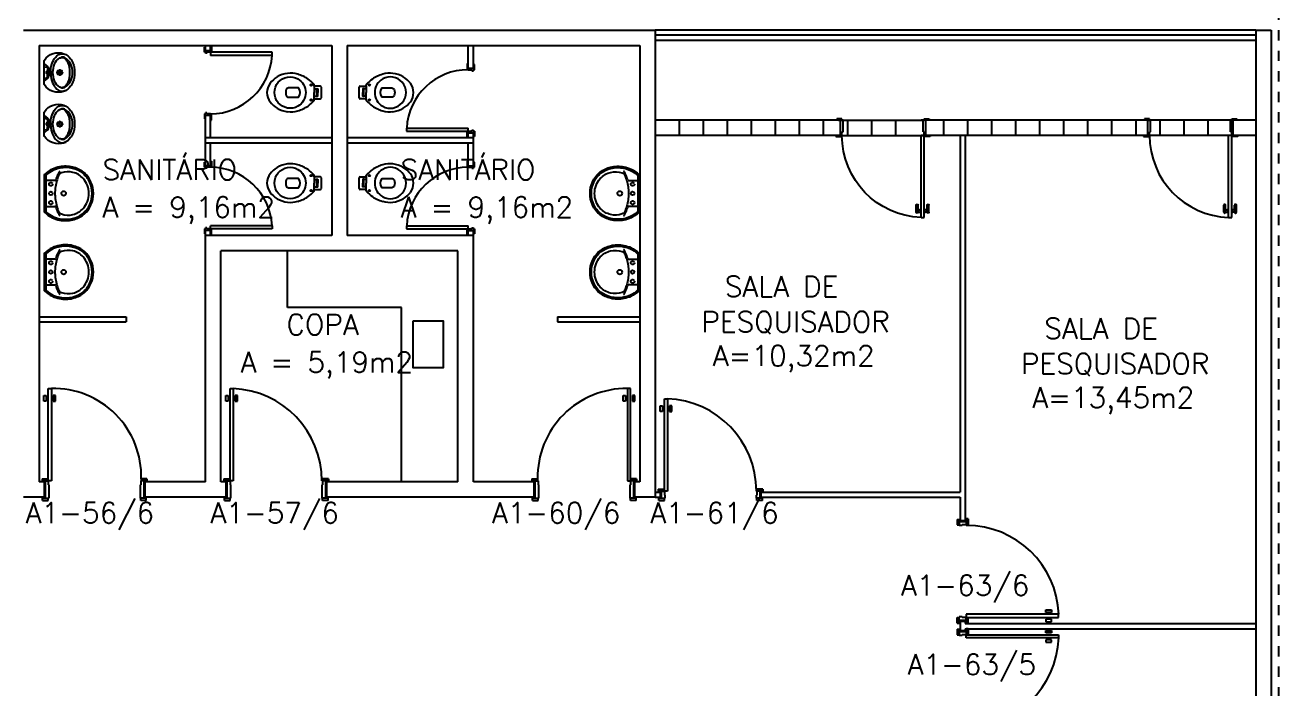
# Model space of a CAD drawing. Extents: x -34.7 to 45.3, y 55.4 to 100.8.
# Drawn here: x 33.02 to 45.24, y 62.51 to 68.97 of the extents above; entities that cross this region are included whole.
import ezdxf

# ---------------------------------------------------------------- set-up
doc = ezdxf.new("R2010")
doc.units = 0
doc.header["$LTSCALE"] = 0.01
doc.header["$MEASUREMENT"] = 0
for name, pattern in [('DASHDOT', [1, 0.5, -0.25, 0, -0.25]), ('DASHED', [0.75, 0.5, -0.25]), ('HIDDEN', [0.375, 0.25, -0.125])]:
    doc.linetypes.add(name, pattern=pattern)
doc.layers.get('0').update_dxf_attribs({"linetype": 'CONTINUOUS'})
for name, color, linetype in [('2', 2, 'CONTINUOUS'), ('3', 2, 'CONTINUOUS'), ('6', 2, 'CONTINUOUS'), ('ALV', 2, 'CONTINUOUS'), ('AREA', 2, 'CONTINUOUS'), ('ENDEREÇO_NOVO', 2, 'CONTINUOUS'), ('MACANETA', 2, 'CONTINUOUS'), ('MARCO', 2, 'CONTINUOUS'), ('MOB-WC', 2, 'CONTINUOUS'), ('PC', 2, 'CONTINUOUS'), ('PORTA', 2, 'CONTINUOUS'), ('PROJ', 1, 'HIDDEN'), ('SOLEIRA', 1, 'CONTINUOUS'), ('TEXTO', 2, 'CONTINUOUS')]:
    doc.layers.add(name, color=color, linetype=linetype)
doc.styles.add('UNB-100', font='simplex.shx', dxfattribs={"height": 0.2})

# ---------------------------------------------------------------- blocks, each defined once
blk = doc.blocks.new('PORTA-90')
for p, q in [((-94, 1), (-94, 91)), ((-94, 91), (-91, 91)), ((-91, 91), (-91, 1)), ((-98.2, 84), (-95.9, 84)), ((-98.2, 78.5), (-98.2, 84)), ((-95.9, 78.5), (-98.2, 78.5)), ((-95.9, 84), (-95.9, 78.5)), ((-86.8, 84), (-89.1, 84)), ((-89.1, 84), (-89.1, 78.5)), ((-89.1, 78.5), (-86.8, 78.5)), ((-86.8, 78.5), (-86.8, 84)), ((-100, 3), (-100, 1)), ((-100, 3), (-94.5, 3)), ((-100, 1), (-94, 1)), ((-97, 1), (-97, -16)), ((-94.5, 3), (-94.5, 1)), ((-94, 1), (-94, -3)), ((-91, 1), (-94, 1)), ((2, 1), (-4, 1)), ((-4, 1), (-4, -3)), ((2, 3), (-3.5, 3)), ((-3.5, 3), (-3.5, 1)), ((-1, 1), (-1, -16)), ((2, 3), (2, 1)), ((-94, -3), (-93.5, -3)), ((-93.5, -3), (-93.5, -7.5)), ((-93.5, -7.5), (-93.5, -16)), ((-4.5, -3), (-4.5, -7.5)), ((-4, -3), (-4.5, -3)), ((-4.5, -7.5), (-4.5, -16)), ((-99.5, -18), (-99.5, -16)), ((-99.5, -16), (-93.5, -16)), ((-99.5, -18), (-94, -18)), ((-94, -18), (-94, -16)), ((1.5, -16), (-4.5, -16)), ((1.5, -16), (-4.5, -16)), ((-4, -18), (-4, -16)), ((1.5, -18), (-4, -18)), ((1.5, -18), (1.5, -16))]:
    blk.add_line(p, q)
blk = doc.blocks.new('MACANETA')
at = {"layer": 'MACANETA'}
for p, q in [((-0.077, 0.052), (-0.077, 0.12)), ((-0.059, 0.052), (-0.059, 0.12)), ((-0.059, 0.075), (-0.036, 0.075)), ((-0.059, 0.052), (-0.036, 0.052)), ((-0.036, 0.044), (-0.036, 0.084)), ((-0.036, 0.084), (-0.03, 0.084)), ((-0.036, 0.044), (-0.03, 0.044)), ((0.006, 0.084), (0, 0.084)), ((0.006, 0.044), (0, 0.044)), ((0.006, 0.044), (0.006, 0.084)), ((0.029, 0.075), (0.006, 0.075)), ((0.029, 0.052), (0.006, 0.052)), ((0.029, 0.052), (0.029, 0.12)), ((0.047, 0.052), (0.047, 0.12))]:
    blk.add_line(p, q, dxfattribs=at)
for centre, start, end in [((-0.068, 0.12), 90, 180), ((-0.068, 0.12), 0, 90), ((0.038, 0.12), 90, 180), ((0.038, 0.12), 0, 90), ((-0.068, 0.052), 180, 270), ((-0.068, 0.052), 270, 0), ((0.038, 0.052), 180, 270), ((0.038, 0.052), 270, 0)]:
    blk.add_arc(centre, 0.00874, start, end, dxfattribs=at)
blk = doc.blocks.new('DOOR-80')
at = {"layer": 'PORTA'}
for p, q in [((-0.045, -0.8), (-0.045, 0)), ((-0.015, 0), (-0.045, 0)), ((-0.015, -0.8), (-0.015, 0)), ((-0.045, -0.8), (-0.015, -0.8))]:
    blk.add_line(p, q, dxfattribs=at)
at = {"layer": 'PORTA', "color": 1}
blk.add_arc((-0.015, 0), 0.8, 180, 267.8509, dxfattribs=at)
at = {"layer": 'PORTA'}
blk.add_blockref('MACANETA', (-0.015, -0.8), dxfattribs=at)
blk = doc.blocks.new('DOOR80')
at = {"layer": 'PORTA'}
for p, q in [((0.015, -0.8), (0.015, 0)), ((0.015, 0), (0.045, 0)), ((0.045, -0.8), (0.045, 0)), ((0.045, -0.8), (0.015, -0.8))]:
    blk.add_line(p, q, dxfattribs=at)
at = {"layer": 'PORTA', "color": 1}
blk.add_arc((0.015, 0), 0.8, 272.1491, 0, dxfattribs=at)
at = {"layer": 'PORTA'}
blk.add_blockref('MACANETA', (0.045, -0.8), dxfattribs=at)

msp = doc.modelspace()

# ---------------------------------------------------------------- linework, layer by layer
at = {"color": 1}
for points in [[(33.69, 67.333, 0.108162), (33.666, 67.444, 0.130345), (33.59, 67.542, 0.098496), (33.49, 67.589, 0.106524), (33.36, 67.592, 0.056129), (33.29, 67.569, 0.077465), (33.215, 67.518, 0.260144), (33.21, 67.508), (33.21, 67.333), (33.21, 67.158, 0.260144), (33.215, 67.148, 0.077465), (33.29, 67.096, 0.056129), (33.36, 67.073, 0.106524), (33.49, 67.076, 0.098496), (33.59, 67.123, 0.130345), (33.666, 67.221, 0.108162)], [(33.645, 67.333, 0.185962), (33.59, 67.479, 0.148743), (33.49, 67.538, 0.142138), (33.378, 67.533, 0.114165), (33.363, 67.524, 0.094603), (33.353, 67.511, 0.04407), (33.344, 67.49, 0.029789), (33.329, 67.443, 0.032251), (33.318, 67.383, 0.033186), (33.315, 67.333, 0.033186), (33.318, 67.283, 0.032251), (33.329, 67.223, 0.029789), (33.344, 67.175, 0.04407), (33.353, 67.154, 0.094603), (33.363, 67.141, 0.114165), (33.378, 67.133, 0.142138), (33.49, 67.127, 0.148743), (33.59, 67.186, 0.185962)], [(38.526, 67.333, -0.108162), (38.55, 67.444, -0.130345), (38.626, 67.542, -0.098496), (38.726, 67.589, -0.106524), (38.856, 67.592, -0.056129), (38.926, 67.569, -0.077465), (39.002, 67.518, -0.260144), (39.006, 67.508), (39.006, 67.333), (39.006, 67.158, -0.260144), (39.002, 67.148, -0.077465), (38.926, 67.096, -0.056129), (38.856, 67.073, -0.106524), (38.726, 67.076, -0.098496), (38.626, 67.123, -0.130345), (38.55, 67.221, -0.108162)], [(38.571, 67.333, -0.185962), (38.626, 67.479, -0.148743), (38.726, 67.538, -0.142138), (38.838, 67.533, -0.114165), (38.854, 67.524, -0.094603), (38.864, 67.511, -0.04407), (38.872, 67.49, -0.029789), (38.887, 67.443, -0.032251), (38.898, 67.383, -0.033186), (38.901, 67.333, -0.033186), (38.898, 67.283, -0.032251), (38.887, 67.223, -0.029789), (38.872, 67.175, -0.04407), (38.864, 67.154, -0.094603), (38.854, 67.141, -0.114165), (38.838, 67.133, -0.142138), (38.726, 67.127, -0.148743), (38.626, 67.186, -0.185962)], [(33.69, 66.567, 0.108162), (33.666, 66.679, 0.130345), (33.59, 66.777, 0.098496), (33.49, 66.824, 0.106524), (33.36, 66.827, 0.056129), (33.29, 66.804, 0.077465), (33.215, 66.752, 0.260144), (33.21, 66.742), (33.21, 66.567), (33.21, 66.392, 0.260144), (33.215, 66.382, 0.077465), (33.29, 66.331, 0.056129), (33.36, 66.308, 0.106524), (33.49, 66.311, 0.098496), (33.59, 66.358, 0.130345), (33.666, 66.456, 0.108162)], [(38.526, 66.567, -0.108162), (38.55, 66.679, -0.130345), (38.626, 66.777, -0.098496), (38.726, 66.824, -0.106524), (38.856, 66.827, -0.056129), (38.926, 66.804, -0.077465), (39.002, 66.752, -0.260144), (39.006, 66.742), (39.006, 66.567), (39.006, 66.392, -0.260144), (39.002, 66.382, -0.077465), (38.926, 66.331, -0.056129), (38.856, 66.308, -0.106524), (38.726, 66.311, -0.098496), (38.626, 66.358, -0.130345), (38.55, 66.456, -0.108162)], [(33.645, 66.567, 0.185962), (33.59, 66.714, 0.148743), (33.49, 66.773, 0.142138), (33.378, 66.767, 0.114165), (33.363, 66.759, 0.094603), (33.353, 66.746, 0.04407), (33.344, 66.725, 0.029789), (33.329, 66.677, 0.032251), (33.318, 66.617, 0.033186), (33.315, 66.567, 0.033186), (33.318, 66.517, 0.032251), (33.329, 66.457, 0.029789), (33.344, 66.41, 0.04407), (33.353, 66.389, 0.094603), (33.363, 66.375, 0.114165), (33.378, 66.367, 0.142138), (33.49, 66.362, 0.148743), (33.59, 66.421, 0.185962)], [(38.571, 66.567, -0.185962), (38.626, 66.714, -0.148743), (38.726, 66.773, -0.142138), (38.838, 66.767, -0.114165), (38.854, 66.759, -0.094603), (38.864, 66.746, -0.04407), (38.872, 66.725, -0.029789), (38.887, 66.677, -0.032251), (38.898, 66.617, -0.033186), (38.901, 66.567, -0.033186), (38.898, 66.517, -0.032251), (38.887, 66.457, -0.029789), (38.872, 66.41, -0.04407), (38.864, 66.389, -0.094603), (38.854, 66.375, -0.114165), (38.838, 66.367, -0.142138), (38.726, 66.362, -0.148743), (38.626, 66.421, -0.185962)]]:
    msp.add_lwpolyline(points, format="xyb", close=True, dxfattribs=at)
at = {"color": 1, "linetype": 'HIDDEN'}
for centre in [(33.275, 67.423), (38.941, 67.423), (33.275, 67.243), (38.941, 67.243), (33.275, 66.657), (38.941, 66.657), (33.275, 66.477), (38.941, 66.477)]:
    msp.add_circle(centre, 0.0175, dxfattribs=at)
at = {"color": 1}
for centre in [(33.275, 67.333), (38.941, 67.333), (33.275, 66.567), (38.941, 66.567)]:
    msp.add_circle(centre, 0.0175, dxfattribs=at)
at = {"layer": '2'}
for p, q in [((45.01, 68.923), (39.16, 68.923)), ((45.01, 68.873), (39.16, 68.873)), ((45.01, 68.823), (39.16, 68.823)), ((33.16, 66.131), (34.01, 66.131)), ((33.16, 66.081), (34.01, 66.081)), ((38.21, 66.131), (39.01, 66.131)), ((38.21, 66.081), (39.01, 66.081))]:
    msp.add_line(p, q, dxfattribs=at)
at = {"layer": '2', "color": 2}
for p, q in [((34.78, 68.723), (34.78, 68.773)), ((34.83, 68.723), (34.83, 68.773)), ((37.34, 68.553), (37.34, 68.773)), ((37.39, 68.553), (37.39, 68.773)), ((34.83, 68.723), (34.78, 68.723)), ((37.34, 68.553), (37.39, 68.553)), ((34.83, 68.093), (34.78, 68.093)), ((34.78, 67.603), (34.78, 68.093)), ((34.83, 67.873), (34.83, 68.093)), ((37.34, 67.923), (37.39, 67.923)), ((37.34, 67.873), (37.34, 67.923)), ((37.39, 67.603), (37.39, 67.923)), ((36.01, 67.873), (34.78, 67.873)), ((36.01, 67.823), (34.78, 67.823)), ((34.83, 67.603), (34.83, 67.823)), ((37.39, 67.873), (36.16, 67.873)), ((37.39, 67.823), (36.16, 67.823)), ((37.34, 67.603), (37.34, 67.823)), ((34.83, 67.603), (34.78, 67.603)), ((37.34, 67.603), (37.39, 67.603)), ((34.83, 66.973), (34.78, 66.973)), ((34.78, 66.923), (34.78, 66.973)), ((34.83, 66.923), (34.83, 66.973)), ((37.34, 66.973), (37.39, 66.973)), ((37.34, 66.923), (37.34, 66.973)), ((37.39, 66.923), (37.39, 66.973))]:
    msp.add_line(p, q, dxfattribs=at)
at = {"layer": '3'}
for p, q in [((40.965, 68.048), (39.16, 68.048)), ((39.394, 68.048), (39.394, 67.898)), ((39.628, 68.048), (39.628, 67.898)), ((39.862, 68.048), (39.862, 67.898)), ((40.096, 68.048), (40.096, 67.898)), ((40.33, 68.048), (40.33, 67.898)), ((40.564, 68.048), (40.564, 67.898)), ((40.798, 68.048), (40.798, 67.898)), ((40.965, 67.898), (40.965, 68.048)), ((41.032, 68.048), (41.032, 67.898)), ((41.266, 68.048), (41.266, 67.898)), ((41.5, 68.048), (41.5, 67.898)), ((43.96, 68.048), (41.75, 68.048)), ((41.795, 67.898), (41.795, 68.048)), ((41.968, 68.048), (41.968, 67.898)), ((42.202, 68.048), (42.202, 67.898)), ((42.436, 68.048), (42.436, 67.898)), ((42.67, 68.048), (42.67, 67.898)), ((42.904, 68.048), (42.904, 67.898)), ((43.138, 68.048), (43.138, 67.898)), ((43.372, 68.048), (43.372, 67.898)), ((43.606, 68.048), (43.606, 67.898)), ((43.84, 68.048), (43.84, 67.898)), ((43.96, 67.898), (43.96, 68.048)), ((44.074, 68.048), (44.074, 67.898)), ((44.308, 68.048), (44.308, 67.898)), ((44.542, 68.048), (44.542, 67.898)), ((44.776, 68.048), (44.776, 67.898)), ((45.01, 68.048), (44.79, 68.048)), ((44.79, 67.898), (44.79, 68.048)), ((40.965, 67.898), (39.16, 67.898)), ((43.96, 67.898), (41.75, 67.898)), ((45.01, 67.898), (44.79, 67.898)), ((39.25, 64.433), (39.25, 65.333)), ((39.25, 65.333), (39.28, 65.333)), ((39.28, 65.333), (39.28, 64.433)), ((39.208, 65.263), (39.231, 65.263)), ((39.208, 65.208), (39.208, 65.263)), ((39.231, 65.208), (39.208, 65.208)), ((39.231, 65.263), (39.231, 65.208)), ((39.322, 65.263), (39.299, 65.263)), ((39.299, 65.263), (39.299, 65.208)), ((39.299, 65.208), (39.322, 65.208)), ((39.322, 65.208), (39.322, 65.263)), ((39.16, 64.423), (39.21, 64.423)), ((39.16, 64.373), (39.21, 64.373)), ((39.19, 64.453), (39.19, 64.433)), ((39.19, 64.453), (39.245, 64.453)), ((39.19, 64.433), (39.25, 64.433)), ((39.195, 64.343), (39.195, 64.363)), ((39.195, 64.363), (39.255, 64.363)), ((39.21, 64.423), (39.21, 64.373)), ((39.22, 64.433), (39.22, 64.363)), ((39.245, 64.453), (39.245, 64.433)), ((39.25, 64.433), (39.25, 64.393)), ((39.28, 64.433), (39.25, 64.433)), ((39.25, 64.393), (39.255, 64.393)), ((39.25, 64.343), (39.25, 64.363)), ((39.255, 64.393), (39.255, 64.363)), ((40.145, 64.393), (40.145, 64.363)), ((40.15, 64.393), (40.145, 64.393)), ((40.205, 64.363), (40.145, 64.363)), ((40.205, 64.363), (40.145, 64.363)), ((40.21, 64.433), (40.15, 64.433)), ((40.15, 64.433), (40.15, 64.393)), ((40.15, 64.343), (40.15, 64.363)), ((40.21, 64.453), (40.155, 64.453)), ((40.155, 64.453), (40.155, 64.433)), ((40.18, 64.433), (40.18, 64.363)), ((40.19, 64.423), (40.19, 64.373)), ((40.19, 64.423), (42.13, 64.423)), ((40.19, 64.373), (42.13, 64.373)), ((40.205, 64.343), (40.205, 64.363)), ((40.21, 64.453), (40.21, 64.433)), ((39.195, 64.343), (39.25, 64.343)), ((40.205, 64.343), (40.15, 64.343)), ((42.101, 64.158), (42.101, 64.103)), ((42.101, 64.158), (42.121, 64.158)), ((42.121, 64.158), (42.121, 64.098)), ((42.121, 64.158), (42.121, 64.098)), ((42.19, 64.133), (42.121, 64.133)), ((42.18, 64.143), (42.13, 64.143)), ((42.19, 64.163), (42.19, 64.103)), ((42.21, 64.163), (42.19, 64.163)), ((42.21, 64.108), (42.19, 64.108)), ((42.21, 64.163), (42.21, 64.108)), ((42.101, 64.103), (42.121, 64.103)), ((42.15, 64.098), (42.121, 64.098)), ((42.19, 64.103), (42.15, 64.103)), ((42.15, 64.103), (42.15, 64.098)), ((42.965, 63.275), (43.02, 63.275)), ((42.965, 63.252), (42.965, 63.275)), ((43.02, 63.275), (43.02, 63.252)), ((42.101, 63.148), (42.101, 63.203)), ((42.101, 63.203), (42.121, 63.203)), ((42.101, 63.148), (42.121, 63.148)), ((42.121, 63.148), (42.121, 63.208)), ((42.15, 63.208), (42.121, 63.208)), ((42.19, 63.173), (42.121, 63.173)), ((42.18, 63.163), (42.13, 63.163)), ((42.15, 63.203), (42.15, 63.208)), ((42.19, 63.203), (42.15, 63.203)), ((42.18, 63.143), (45.01, 63.143)), ((43.09, 63.233), (42.19, 63.233)), ((42.19, 63.233), (42.19, 63.203)), ((42.19, 63.203), (43.09, 63.203)), ((42.19, 63.143), (42.19, 63.203)), ((42.21, 63.198), (42.19, 63.198)), ((42.21, 63.143), (42.19, 63.143)), ((42.21, 63.143), (42.21, 63.198)), ((43.02, 63.252), (42.965, 63.252)), ((42.965, 63.184), (42.965, 63.161)), ((43.02, 63.184), (42.965, 63.184)), ((42.965, 63.161), (43.02, 63.161)), ((43.02, 63.161), (43.02, 63.184)), ((43.09, 63.203), (43.09, 63.233)), ((42.101, 63.088), (42.121, 63.088)), ((42.101, 63.088), (42.101, 63.033)), ((42.101, 63.033), (42.121, 63.033)), ((42.121, 63.088), (42.121, 63.028)), ((42.19, 63.063), (42.121, 63.063)), ((42.15, 63.028), (42.121, 63.028)), ((42.18, 63.073), (42.13, 63.073)), ((42.19, 63.033), (42.15, 63.033)), ((42.15, 63.033), (42.15, 63.028)), ((42.18, 63.093), (45.01, 63.093)), ((42.21, 63.093), (42.19, 63.093)), ((42.19, 63.093), (42.19, 63.033)), ((42.21, 63.038), (42.19, 63.038)), ((42.19, 63.033), (43.09, 63.033)), ((42.19, 63.003), (42.19, 63.033)), ((42.21, 63.093), (42.21, 63.038)), ((42.965, 63.075), (43.02, 63.075)), ((42.965, 63.052), (42.965, 63.075)), ((43.02, 63.052), (42.965, 63.052)), ((43.02, 63.075), (43.02, 63.052)), ((43.09, 63.033), (43.09, 63.003)), ((43.09, 63.003), (42.19, 63.003)), ((42.965, 62.984), (42.965, 62.961)), ((43.02, 62.984), (42.965, 62.984)), ((42.965, 62.961), (43.02, 62.961)), ((43.02, 62.961), (43.02, 62.984))]:
    msp.add_line(p, q, dxfattribs=at)
at = {"layer": '3', "color": 1}
for p, q in [((33.314, 67.458), (33.225, 67.458)), ((38.902, 67.458), (38.991, 67.458)), ((33.225, 67.207), (33.314, 67.207)), ((38.991, 67.207), (38.902, 67.207)), ((33.314, 66.693), (33.225, 66.693)), ((38.902, 66.693), (38.991, 66.693)), ((33.225, 66.442), (33.314, 66.442)), ((38.991, 66.442), (38.902, 66.442))]:
    msp.add_line(p, q, dxfattribs=at)
for points in [[(33.677, 67.333, 0.108329), (33.654, 67.439, 0.130418), (33.582, 67.532, 0.098355), (33.487, 67.576, 0.106392), (33.363, 67.579, 0.055971), (33.296, 67.557, 0.069473), (33.23, 67.514, 0.21084), (33.225, 67.503), (33.225, 67.333), (33.225, 67.163, 0.21084), (33.23, 67.151, 0.069473), (33.296, 67.108, 0.055971), (33.363, 67.086, 0.106392), (33.487, 67.089, 0.098355), (33.582, 67.133, 0.130418), (33.654, 67.226, 0.108329), (33.677, 67.333)], [(38.539, 67.333, -0.108329), (38.562, 67.439, -0.130418), (38.634, 67.532, -0.098355), (38.729, 67.576, -0.106392), (38.853, 67.579, -0.055971), (38.921, 67.557, -0.069473), (38.986, 67.514, -0.21084), (38.991, 67.503), (38.991, 67.333), (38.991, 67.163, -0.21084), (38.986, 67.151, -0.069473), (38.921, 67.108, -0.055971), (38.853, 67.086, -0.106392), (38.729, 67.089, -0.098355), (38.634, 67.133, -0.130418), (38.562, 67.226, -0.108329), (38.539, 67.333)], [(33.677, 66.567, 0.108329), (33.654, 66.674, 0.130418), (33.582, 66.766, 0.098355), (33.487, 66.811, 0.106392), (33.363, 66.814, 0.055971), (33.296, 66.792, 0.069473), (33.23, 66.749, 0.21084), (33.225, 66.737), (33.225, 66.567), (33.225, 66.397, 0.21084), (33.23, 66.386, 0.069473), (33.296, 66.343, 0.055971), (33.363, 66.321, 0.106392), (33.487, 66.323, 0.098355), (33.582, 66.368, 0.130418), (33.654, 66.461, 0.108329), (33.677, 66.567)], [(38.539, 66.567, -0.108329), (38.562, 66.674, -0.130418), (38.634, 66.766, -0.098355), (38.729, 66.811, -0.106392), (38.853, 66.814, -0.055971), (38.921, 66.792, -0.069473), (38.986, 66.749, -0.21084), (38.991, 66.737), (38.991, 66.567), (38.991, 66.397, -0.21084), (38.986, 66.386, -0.069473), (38.921, 66.343, -0.055971), (38.853, 66.321, -0.106392), (38.729, 66.323, -0.098355), (38.634, 66.368, -0.130418), (38.562, 66.461, -0.108329), (38.539, 66.567)]]:
    msp.add_lwpolyline(points, format="xyb", dxfattribs=at)
for centre in [(33.4, 67.333), (38.816, 67.333), (33.4, 66.567), (38.816, 66.567)]:
    msp.add_circle(centre, 0.0225, dxfattribs=at)
for centre, radius, start, end in [((34.091, 67.169), 0.825, 153.0466, 155.3613), ((33.377, 67.532), 0.0238, 125.9292, 154.4596), ((38.839, 67.532), 0.0238, 25.5404, 54.0708), ((38.125, 67.169), 0.825, 24.6387, 26.9534), ((33.313, 67.469), 0.0107, 275.7666, 338.7082), ((34.153, 67.177), 0.879, 157.5173, 160.8497), ((38.063, 67.177), 0.879, 19.1503, 22.4827), ((38.903, 67.469), 0.0107, 201.2918, 264.2334), ((33.313, 67.196), 0.0107, 21.2918, 84.2334), ((34.153, 67.489), 0.879, 199.1503, 202.4827), ((38.063, 67.489), 0.879, 337.5173, 340.8497), ((38.903, 67.196), 0.0107, 95.7666, 158.7082), ((34.091, 67.496), 0.825, 204.6387, 206.9534), ((33.377, 67.133), 0.0238, 205.5404, 234.0708), ((38.839, 67.133), 0.0238, 305.9292, 334.4596), ((38.125, 67.496), 0.825, 333.0466, 335.3613), ((33.313, 66.703), 0.0107, 275.7666, 338.7082), ((34.153, 66.411), 0.879, 157.5173, 160.8497), ((34.091, 66.403), 0.825, 153.0466, 155.3613), ((33.377, 66.767), 0.0238, 125.9292, 154.4596), ((38.839, 66.767), 0.0238, 25.5404, 54.0708), ((38.125, 66.403), 0.825, 24.6387, 26.9534), ((38.063, 66.411), 0.879, 19.1503, 22.4827), ((38.903, 66.703), 0.0107, 201.2918, 264.2334), ((33.313, 66.431), 0.0107, 21.2918, 84.2334), ((34.153, 66.723), 0.879, 199.1503, 202.4827), ((38.063, 66.723), 0.879, 337.5173, 340.8497), ((38.903, 66.431), 0.0107, 95.7666, 158.7082), ((34.091, 66.731), 0.825, 204.6387, 206.9534), ((33.377, 66.368), 0.0238, 205.5404, 234.0708), ((38.839, 66.368), 0.0238, 305.9292, 334.4596), ((38.125, 66.731), 0.825, 333.0466, 335.3613)]:
    msp.add_arc(centre, radius, start, end, dxfattribs=at)
at = {"layer": '6'}
for p, q in [((33.01, 68.923), (39.16, 68.923)), ((39.16, 68.923), (39.16, 64.373)), ((45.01, 68.923), (45.01, 57.573)), ((45.01, 68.923), (45.16, 68.923)), ((45.16, 68.923), (45.16, 57.573)), ((33.16, 68.773), (33.16, 64.523)), ((33.16, 68.773), (36.01, 68.773)), ((36.01, 68.773), (36.01, 66.923)), ((36.16, 68.773), (36.16, 66.923)), ((36.16, 68.773), (39.01, 68.773)), ((39.01, 68.773), (39.01, 64.523)), ((42.13, 67.898), (42.13, 64.423)), ((42.18, 67.898), (42.18, 64.143)), ((34.78, 64.523), (34.78, 66.923)), ((36.01, 66.923), (34.78, 66.923)), ((37.39, 66.923), (36.16, 66.923)), ((37.39, 64.523), (37.39, 66.923)), ((34.93, 64.523), (34.93, 66.773)), ((37.24, 66.773), (34.93, 66.773)), ((37.24, 64.523), (37.24, 66.773)), ((33.21, 64.523), (33.16, 64.523)), ((33.21, 64.523), (33.21, 64.373)), ((34.78, 64.523), (34.19, 64.523)), ((34.19, 64.523), (34.19, 64.373)), ((34.98, 64.523), (34.93, 64.523)), ((34.98, 64.523), (34.98, 64.373)), ((37.24, 64.523), (35.96, 64.523)), ((35.96, 64.523), (35.96, 64.373)), ((37.98, 64.523), (37.39, 64.523)), ((37.98, 64.523), (37.98, 64.373)), ((39.01, 64.523), (38.96, 64.523)), ((38.96, 64.523), (38.96, 64.373)), ((33.21, 64.373), (33.01, 64.373)), ((34.98, 64.373), (34.19, 64.373)), ((37.98, 64.373), (35.96, 64.373)), ((39.16, 64.373), (38.96, 64.373)), ((42.13, 64.373), (42.13, 64.143)), ((42.13, 63.163), (42.13, 63.073)), ((42.18, 63.163), (42.18, 63.143)), ((42.18, 63.093), (42.18, 63.073))]:
    msp.add_line(p, q, dxfattribs=at)
at = {"layer": 'ALV'}
for p, q in [((36.01, 68.773), (36.01, 66.923)), ((36.16, 68.773), (36.16, 66.923)), ((35.58, 66.223), (35.58, 66.773)), ((36.69, 66.223), (35.58, 66.223)), ((36.69, 64.523), (36.69, 66.223)), ((34.01, 66.131), (34.01, 66.081)), ((38.21, 66.131), (38.21, 66.081))]:
    msp.add_line(p, q, dxfattribs=at)
at = {"layer": 'ALV', "color": 2}
for p, q in [((36.01, 66.923), (34.78, 66.923)), ((37.39, 66.923), (36.16, 66.923))]:
    msp.add_line(p, q, dxfattribs=at)
at = {"layer": 'ALV'}
msp.add_lwpolyline([(36.8, 66.087), (36.8, 65.637), (37.1, 65.637), (37.1, 66.087)], close=True, dxfattribs=at)
at = {"layer": 'MARCO', "color": 2}
for p, q in [((34.77, 68.758), (34.78, 68.758)), ((34.77, 68.708), (34.77, 68.758)), ((34.83, 68.768), (34.84, 68.768)), ((34.84, 68.768), (34.84, 68.718)), ((34.78, 68.708), (34.77, 68.708)), ((34.78, 68.723), (34.78, 68.708)), ((34.78, 68.698), (34.78, 68.708)), ((34.795, 68.698), (34.78, 68.698)), ((34.795, 68.708), (34.795, 68.698)), ((34.83, 68.708), (34.795, 68.708)), ((34.83, 68.723), (34.83, 68.718)), ((34.83, 68.718), (34.83, 68.708)), ((34.84, 68.718), (34.83, 68.718)), ((37.33, 68.598), (37.33, 68.548)), ((37.34, 68.598), (37.33, 68.598)), ((37.33, 68.548), (37.34, 68.548)), ((37.34, 68.553), (37.34, 68.548)), ((37.34, 68.548), (37.34, 68.538)), ((37.34, 68.538), (37.375, 68.538)), ((37.375, 68.538), (37.375, 68.528)), ((37.375, 68.528), (37.39, 68.528)), ((37.4, 68.588), (37.39, 68.588)), ((37.39, 68.553), (37.39, 68.538)), ((37.39, 68.538), (37.4, 68.538)), ((37.39, 68.528), (37.39, 68.538)), ((37.4, 68.538), (37.4, 68.588)), ((34.77, 68.108), (34.77, 68.058)), ((34.78, 68.108), (34.77, 68.108)), ((34.77, 68.058), (34.78, 68.058)), ((34.78, 68.118), (34.78, 68.108)), ((34.795, 68.118), (34.78, 68.118)), ((34.78, 68.093), (34.78, 68.108)), ((34.795, 68.108), (34.795, 68.118)), ((34.83, 68.108), (34.795, 68.108)), ((34.83, 68.098), (34.83, 68.108)), ((34.83, 68.093), (34.83, 68.098)), ((34.84, 68.098), (34.83, 68.098)), ((34.83, 68.048), (34.84, 68.048)), ((34.84, 68.048), (34.84, 68.098)), ((37.33, 67.928), (37.34, 67.928)), ((37.33, 67.878), (37.33, 67.928)), ((37.34, 67.938), (37.375, 67.938)), ((37.34, 67.928), (37.34, 67.938)), ((37.34, 67.923), (37.34, 67.928)), ((37.375, 67.948), (37.39, 67.948)), ((37.375, 67.938), (37.375, 67.948)), ((37.39, 67.948), (37.39, 67.938)), ((37.39, 67.923), (37.39, 67.938)), ((37.39, 67.938), (37.4, 67.938)), ((37.4, 67.938), (37.4, 67.888)), ((37.34, 67.878), (37.33, 67.878)), ((37.4, 67.888), (37.39, 67.888)), ((34.77, 67.638), (34.78, 67.638)), ((34.77, 67.588), (34.77, 67.638)), ((34.78, 67.588), (34.77, 67.588)), ((34.78, 67.603), (34.78, 67.588)), ((34.78, 67.578), (34.78, 67.588)), ((34.795, 67.578), (34.78, 67.578)), ((34.795, 67.588), (34.795, 67.578)), ((34.83, 67.588), (34.795, 67.588)), ((34.83, 67.648), (34.84, 67.648)), ((34.83, 67.603), (34.83, 67.598)), ((34.83, 67.598), (34.83, 67.588)), ((34.84, 67.598), (34.83, 67.598)), ((34.84, 67.648), (34.84, 67.598)), ((37.33, 67.648), (37.33, 67.598)), ((37.34, 67.648), (37.33, 67.648)), ((37.33, 67.598), (37.34, 67.598)), ((37.34, 67.603), (37.34, 67.598)), ((37.34, 67.598), (37.34, 67.588)), ((37.34, 67.588), (37.375, 67.588)), ((37.375, 67.588), (37.375, 67.578)), ((37.375, 67.578), (37.39, 67.578)), ((37.4, 67.638), (37.39, 67.638)), ((37.39, 67.603), (37.39, 67.588)), ((37.39, 67.588), (37.4, 67.588)), ((37.39, 67.578), (37.39, 67.588)), ((37.4, 67.588), (37.4, 67.638)), ((34.77, 66.988), (34.77, 66.938)), ((34.78, 66.988), (34.77, 66.988)), ((34.77, 66.938), (34.78, 66.938)), ((34.78, 66.998), (34.78, 66.988)), ((34.795, 66.998), (34.78, 66.998)), ((34.78, 66.973), (34.78, 66.988)), ((34.795, 66.988), (34.795, 66.998)), ((34.83, 66.988), (34.795, 66.988)), ((34.83, 66.978), (34.83, 66.988)), ((34.83, 66.973), (34.83, 66.978)), ((34.84, 66.978), (34.83, 66.978)), ((34.83, 66.928), (34.84, 66.928)), ((34.84, 66.928), (34.84, 66.978)), ((37.33, 66.978), (37.34, 66.978)), ((37.33, 66.928), (37.33, 66.978)), ((37.34, 66.928), (37.33, 66.928)), ((37.34, 66.988), (37.375, 66.988)), ((37.34, 66.978), (37.34, 66.988)), ((37.34, 66.973), (37.34, 66.978)), ((37.375, 66.998), (37.39, 66.998)), ((37.375, 66.988), (37.375, 66.998)), ((37.39, 66.998), (37.39, 66.988)), ((37.39, 66.973), (37.39, 66.988)), ((37.39, 66.988), (37.4, 66.988)), ((37.4, 66.938), (37.39, 66.938)), ((37.4, 66.988), (37.4, 66.938))]:
    msp.add_line(p, q, dxfattribs=at)
at = {"layer": 'MARCO'}
for p, q in [((40.98, 68.058), (40.93, 68.058)), ((40.93, 68.058), (40.93, 68.048)), ((40.965, 68.048), (40.98, 68.048)), ((40.98, 68.048), (40.98, 68.058)), ((40.99, 68.048), (40.98, 68.048)), ((40.99, 67.933), (40.99, 68.048)), ((41.77, 67.933), (41.77, 68.048)), ((41.77, 68.048), (41.78, 68.048)), ((41.78, 68.048), (41.78, 68.058)), ((41.78, 68.058), (41.83, 68.058)), ((41.795, 68.048), (41.78, 68.048)), ((41.83, 68.058), (41.83, 68.048)), ((43.975, 68.058), (43.925, 68.058)), ((43.925, 68.058), (43.925, 68.048)), ((43.96, 68.048), (43.975, 68.048)), ((43.975, 68.048), (43.975, 68.058)), ((43.985, 68.048), (43.975, 68.048)), ((43.985, 67.933), (43.985, 68.048)), ((44.765, 67.933), (44.765, 68.048)), ((44.765, 68.048), (44.775, 68.048)), ((44.775, 68.048), (44.775, 68.058)), ((44.775, 68.058), (44.825, 68.058)), ((44.79, 68.048), (44.775, 68.048)), ((44.825, 68.058), (44.825, 68.048)), ((40.92, 67.898), (40.92, 67.888)), ((40.965, 67.898), (40.97, 67.898)), ((40.97, 67.888), (40.97, 67.898)), ((40.97, 67.898), (40.98, 67.898)), ((40.98, 67.898), (40.98, 67.933)), ((40.98, 67.933), (40.99, 67.933)), ((41.78, 67.933), (41.77, 67.933)), ((41.78, 67.898), (41.78, 67.933)), ((41.79, 67.898), (41.78, 67.898)), ((41.79, 67.888), (41.79, 67.898)), ((41.795, 67.898), (41.79, 67.898)), ((41.84, 67.898), (41.84, 67.888)), ((43.915, 67.898), (43.915, 67.888)), ((43.96, 67.898), (43.965, 67.898)), ((43.965, 67.888), (43.965, 67.898)), ((43.965, 67.898), (43.975, 67.898)), ((43.975, 67.898), (43.975, 67.933)), ((43.975, 67.933), (43.985, 67.933)), ((44.775, 67.933), (44.765, 67.933)), ((44.775, 67.898), (44.775, 67.933)), ((44.785, 67.898), (44.775, 67.898)), ((44.785, 67.888), (44.785, 67.898)), ((44.79, 67.898), (44.785, 67.898)), ((44.835, 67.898), (44.835, 67.888)), ((40.92, 67.888), (40.97, 67.888)), ((41.84, 67.888), (41.79, 67.888)), ((43.915, 67.888), (43.965, 67.888)), ((44.835, 67.888), (44.785, 67.888))]:
    msp.add_line(p, q, dxfattribs=at)
at = {"layer": 'MOB-WC', "color": 1}
for p, q in [((35.84, 68.385), (35.84, 68.39)), ((35.84, 68.378), (35.84, 68.385)), ((36.347, 68.385), (36.347, 68.39)), ((36.347, 68.378), (36.347, 68.385)), ((35.898, 68.378), (35.84, 68.378)), ((35.91, 68.316), (35.91, 68.367)), ((35.91, 68.264), (35.91, 68.316)), ((36.277, 68.316), (36.277, 68.367)), ((36.277, 68.264), (36.277, 68.316)), ((36.289, 68.378), (36.347, 68.378)), ((35.84, 68.253), (35.898, 68.253)), ((35.84, 68.246), (35.84, 68.253)), ((35.84, 68.241), (35.84, 68.246)), ((36.347, 68.253), (36.289, 68.253)), ((36.347, 68.246), (36.347, 68.253)), ((36.347, 68.241), (36.347, 68.246)), ((35.84, 67.503), (35.84, 67.508)), ((35.84, 67.496), (35.84, 67.503)), ((35.898, 67.496), (35.84, 67.496)), ((35.91, 67.434), (35.91, 67.485)), ((35.91, 67.382), (35.91, 67.434)), ((36.277, 67.434), (36.277, 67.485)), ((36.277, 67.382), (36.277, 67.434)), ((36.289, 67.496), (36.347, 67.496)), ((36.347, 67.503), (36.347, 67.508)), ((36.347, 67.496), (36.347, 67.503)), ((35.84, 67.371), (35.898, 67.371)), ((35.84, 67.364), (35.84, 67.371)), ((35.84, 67.359), (35.84, 67.364)), ((36.347, 67.371), (36.289, 67.371)), ((36.347, 67.364), (36.347, 67.371)), ((36.347, 67.359), (36.347, 67.364))]:
    msp.add_line(p, q, dxfattribs=at)
for points in [[(35.758, 68.316, -0.268395), (35.68, 68.182, -0.179674), (35.58, 68.165, -0.170707), (35.49, 68.216, -0.179561), (35.453, 68.316, -0.179561), (35.49, 68.416, -0.170707), (35.58, 68.467, -0.179674), (35.68, 68.449, -0.268395)], [(36.429, 68.316, 0.268395), (36.507, 68.182, 0.179674), (36.607, 68.165, 0.170707), (36.697, 68.216, 0.179561), (36.734, 68.316, 0.179561), (36.697, 68.416, 0.170707), (36.607, 68.467, 0.179674), (36.507, 68.449, 0.268395)], [(35.568, 68.346, 0.183333), (35.568, 68.286, 0.302776), (35.59, 68.271), (35.686, 68.271, 0.370787), (35.686, 68.36), (35.59, 68.36, 0.302776)], [(36.619, 68.346, -0.183333), (36.619, 68.286, -0.302776), (36.597, 68.271), (36.501, 68.271, -0.370787), (36.501, 68.36), (36.597, 68.36, -0.302776)], [(35.758, 67.434, -0.268395), (35.68, 67.3, -0.179674), (35.58, 67.283, -0.170707), (35.49, 67.334, -0.179561), (35.453, 67.434, -0.179561), (35.49, 67.534, -0.170707), (35.58, 67.585, -0.179674), (35.68, 67.567, -0.268395)], [(36.429, 67.434, 0.268395), (36.507, 67.3, 0.179674), (36.607, 67.283, 0.170707), (36.697, 67.334, 0.179561), (36.734, 67.434, 0.179561), (36.697, 67.534, 0.170707), (36.607, 67.585, 0.179674), (36.507, 67.567, 0.268395)], [(35.568, 67.464, 0.183333), (35.568, 67.404, 0.302776), (35.59, 67.389), (35.686, 67.389, 0.370787), (35.686, 67.478), (35.59, 67.478, 0.302776)], [(36.619, 67.464, -0.183333), (36.619, 67.404, -0.302776), (36.597, 67.389), (36.501, 67.389, -0.370787), (36.501, 67.478), (36.597, 67.478, -0.302776)]]:
    msp.add_lwpolyline(points, format="xyb", close=True, dxfattribs=at)
for points in [[(35.84, 68.378), (35.84, 68.316)], [(35.84, 68.253), (35.84, 68.316)], [(35.864, 68.28), (35.864, 68.316), (35.864, 68.351)], [(36.323, 68.28), (36.323, 68.316), (36.323, 68.351)], [(36.347, 68.378), (36.347, 68.316)], [(36.347, 68.253), (36.347, 68.316)], [(35.84, 67.496), (35.84, 67.434)], [(35.84, 67.371), (35.84, 67.434)], [(35.864, 67.398), (35.864, 67.434), (35.864, 67.469)], [(36.323, 67.398), (36.323, 67.434), (36.323, 67.469)], [(36.347, 67.496), (36.347, 67.434)], [(36.347, 67.371), (36.347, 67.434)]]:
    msp.add_lwpolyline(points, dxfattribs=at)
for points in [[(35.84, 68.359, 0.380199), (35.848, 68.352), (35.859, 68.352, 0.087349), (35.863, 68.353, -0.172037), (35.872, 68.353, -0.102747), (35.874, 68.351, -0.167994), (35.875, 68.347), (35.875, 68.316)], [(35.84, 68.272, -0.380199), (35.848, 68.28), (35.859, 68.28, -0.087349), (35.863, 68.279, 0.172037), (35.872, 68.279, 0.102747), (35.874, 68.28, 0.167994), (35.875, 68.284), (35.875, 68.316)], [(36.347, 68.359, -0.380199), (36.339, 68.352), (36.328, 68.352, -0.087349), (36.324, 68.353, 0.172037), (36.315, 68.353, 0.102747), (36.313, 68.351, 0.167994), (36.312, 68.347), (36.312, 68.316)], [(36.347, 68.272, 0.380199), (36.339, 68.28), (36.328, 68.28, 0.087349), (36.324, 68.279, -0.172037), (36.315, 68.279, -0.102747), (36.313, 68.28, -0.167994), (36.312, 68.284), (36.312, 68.316)], [(35.84, 67.477, 0.380199), (35.848, 67.47), (35.859, 67.47, 0.087349), (35.863, 67.471, -0.172037), (35.872, 67.471, -0.102747), (35.874, 67.469, -0.167994), (35.875, 67.465), (35.875, 67.434)], [(35.84, 67.39, -0.380199), (35.848, 67.398), (35.859, 67.398, -0.087349), (35.863, 67.397, 0.172037), (35.872, 67.397, 0.102747), (35.874, 67.398, 0.167994), (35.875, 67.402), (35.875, 67.434)], [(36.347, 67.477, -0.380199), (36.339, 67.47), (36.328, 67.47, -0.087349), (36.324, 67.471, 0.172037), (36.315, 67.471, 0.102747), (36.313, 67.469, 0.167994), (36.312, 67.465), (36.312, 67.434)], [(36.347, 67.39, 0.380199), (36.339, 67.398), (36.328, 67.398, 0.087349), (36.324, 67.397, -0.172037), (36.315, 67.397, -0.102747), (36.313, 67.398, -0.167994), (36.312, 67.402), (36.312, 67.434)]]:
    msp.add_lwpolyline(points, format="xyb", dxfattribs=at)
for centre in [(35.81, 68.389), (36.377, 68.389), (35.81, 68.243), (36.377, 68.243), (35.81, 67.507), (36.377, 67.507), (35.81, 67.361), (36.377, 67.361)]:
    msp.add_circle(centre, 0.0075, dxfattribs=at)
for centre, radius, start, end in [((35.61, 68.261), 0.243, 73.2378, 97.0453), ((36.577, 68.261), 0.243, 82.9547, 106.7622), ((35.529, 68.316), 0.149, 143.0019, 180.1282), ((35.621, 68.24), 0.268, 121.6809, 141.8397), ((35.608, 68.256), 0.248, 96.483, 121.073), ((35.592, 68.17), 0.335, 55.8476, 74.7475), ((35.599, 68.183), 0.32, 41.9479, 55.5381), ((35.83, 68.39), 0.0102, 358.3086, 45.2439), ((36.357, 68.39), 0.0102, 134.7561, 181.6914), ((36.588, 68.183), 0.32, 124.4619, 138.0521), ((36.595, 68.17), 0.335, 105.2525, 124.1524), ((36.579, 68.256), 0.248, 58.927, 83.517), ((36.566, 68.24), 0.268, 38.1603, 58.3191), ((36.658, 68.316), 0.149, 359.8718, 36.9981), ((35.529, 68.315), 0.149, 179.8718, 216.9981), ((35.898, 68.366), 0.0118, 3.6802, 91.2989), ((35.898, 68.265), 0.0118, 268.7011, 356.3198), ((36.288, 68.366), 0.0118, 88.7011, 176.3198), ((36.288, 68.265), 0.0118, 183.6802, 271.2989), ((36.658, 68.315), 0.149, 323.0019, 0.1282), ((35.621, 68.391), 0.268, 218.1603, 238.3191), ((35.608, 68.375), 0.248, 238.927, 263.517), ((35.61, 68.371), 0.243, 262.9547, 286.7622), ((35.592, 68.461), 0.335, 285.2525, 304.1524), ((35.599, 68.448), 0.32, 304.4619, 318.0521), ((35.83, 68.241), 0.0102, 314.7561, 1.6914), ((36.357, 68.241), 0.0102, 178.3086, 225.2439), ((36.588, 68.448), 0.32, 221.9479, 235.5381), ((36.595, 68.461), 0.335, 235.8476, 254.7475), ((36.577, 68.371), 0.243, 253.2378, 277.0453), ((36.579, 68.375), 0.248, 276.483, 301.073), ((36.566, 68.391), 0.268, 301.6809, 321.8397), ((35.621, 67.358), 0.268, 121.6809, 141.8397), ((35.608, 67.374), 0.248, 96.483, 121.073), ((35.61, 67.379), 0.243, 73.2378, 97.0453), ((35.592, 67.288), 0.335, 55.8476, 74.7475), ((35.599, 67.301), 0.32, 41.9479, 55.5381), ((36.588, 67.301), 0.32, 124.4619, 138.0521), ((36.595, 67.288), 0.335, 105.2525, 124.1524), ((36.577, 67.379), 0.243, 82.9547, 106.7622), ((36.579, 67.374), 0.248, 58.927, 83.517), ((36.566, 67.358), 0.268, 38.1603, 58.3191), ((35.529, 67.434), 0.149, 143.0019, 180.1282), ((35.529, 67.433), 0.149, 179.8718, 216.9981), ((35.83, 67.508), 0.0102, 358.3086, 45.2439), ((35.898, 67.484), 0.0118, 3.6802, 91.2989), ((36.288, 67.484), 0.0118, 88.7011, 176.3198), ((36.357, 67.508), 0.0102, 134.7561, 181.6914), ((36.658, 67.434), 0.149, 359.8718, 36.9981), ((36.658, 67.433), 0.149, 323.0019, 0.1282), ((35.621, 67.509), 0.268, 218.1603, 238.3191), ((35.592, 67.579), 0.335, 285.2525, 304.1524), ((35.599, 67.566), 0.32, 304.4619, 318.0521), ((35.83, 67.359), 0.0102, 314.7561, 1.6914), ((35.898, 67.383), 0.0118, 268.7011, 356.3198), ((36.288, 67.383), 0.0118, 183.6802, 271.2989), ((36.357, 67.359), 0.0102, 178.3086, 225.2439), ((36.588, 67.566), 0.32, 221.9479, 235.5381), ((36.595, 67.579), 0.335, 235.8476, 254.7475), ((36.566, 67.509), 0.268, 301.6809, 321.8397), ((35.608, 67.494), 0.248, 238.927, 263.517), ((35.61, 67.489), 0.243, 262.9547, 286.7622), ((36.577, 67.489), 0.243, 253.2378, 277.0453), ((36.579, 67.494), 0.248, 276.483, 301.073)]:
    msp.add_arc(centre, radius, start, end, dxfattribs=at)
at = {"layer": 'PC', "color": 1}
for points in [[(33.504, 68.511), (33.504, 68.509, -0.008051), (33.504, 68.477, -0.08407), (33.495, 68.433, -0.022672), (33.482, 68.405, -0.027927), (33.468, 68.379, -0.144523), (33.403, 68.328, -0.34805), (33.213, 68.391, -0.162816), (33.21, 68.399), (33.21, 68.511), (33.21, 68.622, -0.162816), (33.213, 68.631, -0.34805), (33.403, 68.694, -0.144523), (33.468, 68.643, -0.027927), (33.482, 68.617, -0.022672), (33.495, 68.589, -0.08407), (33.504, 68.545, -0.008051), (33.504, 68.513)], [(33.457, 68.511), (33.457, 68.503, -0.102017), (33.442, 68.421, -0.100634), (33.41, 68.374, -0.31043), (33.369, 68.366, -0.029837), (33.363, 68.368, -0.193887), (33.311, 68.431, -0.096635), (33.296, 68.511, -0.096635), (33.311, 68.591, -0.193887), (33.363, 68.653, -0.029837), (33.369, 68.655, -0.31043), (33.41, 68.648, -0.100634), (33.442, 68.601, -0.102017), (33.457, 68.519)], [(33.504, 68.009), (33.504, 68.007, -0.008051), (33.504, 67.974, -0.08407), (33.495, 67.93, -0.022672), (33.482, 67.902, -0.027927), (33.468, 67.877, -0.144523), (33.403, 67.826, -0.34805), (33.213, 67.889, -0.162816), (33.21, 67.897), (33.21, 68.009), (33.21, 68.12, -0.162816), (33.213, 68.129, -0.34805), (33.403, 68.192, -0.144523), (33.468, 68.14, -0.027927), (33.482, 68.115, -0.022672), (33.495, 68.087, -0.08407), (33.504, 68.043, -0.008051), (33.504, 68.01)], [(33.457, 68.009), (33.457, 68.001, -0.102017), (33.442, 67.918, -0.100634), (33.41, 67.871, -0.31043), (33.369, 67.864, -0.029837), (33.363, 67.866, -0.193887), (33.311, 67.929, -0.096635), (33.296, 68.009, -0.096635), (33.311, 68.089, -0.193887), (33.363, 68.151, -0.029837), (33.369, 68.153, -0.31043), (33.41, 68.146, -0.100634), (33.442, 68.099, -0.102017), (33.457, 68.016)]]:
    msp.add_lwpolyline(points, format="xyb", close=True, dxfattribs=at)
for points in [[(33.274, 68.527, -0.100603), (33.292, 68.611, -0.114611), (33.333, 68.672, -0.309836), (33.42, 68.686, -0.309836)], [(33.372, 68.365), (33.375, 68.364, 0.189039), (33.407, 68.366, 0.189014), (33.47, 68.431, 0.116802), (33.485, 68.511, 0.116802), (33.47, 68.591, 0.189014), (33.407, 68.656, 0.189039), (33.375, 68.658), (33.372, 68.657)], [(33.21, 68.564, -0.473116), (33.215, 68.567), (33.235, 68.562, -0.362542), (33.242, 68.554), (33.243, 68.539, 0.564769), (33.249, 68.534)], [(33.212, 68.591), (33.244, 68.568, -0.1805), (33.251, 68.556), (33.253, 68.543, 0.35029), (33.259, 68.537, -0.252034), (33.273, 68.53)], [(33.21, 68.458, 0.473116), (33.215, 68.455), (33.235, 68.459, 0.362542), (33.242, 68.468), (33.243, 68.482, -0.564769), (33.249, 68.488)], [(33.212, 68.43), (33.244, 68.454, 0.1805), (33.251, 68.465), (33.253, 68.479, -0.35029), (33.259, 68.485, 0.252034), (33.273, 68.491)], [(33.274, 68.495, 0.100603), (33.292, 68.411, 0.114611), (33.333, 68.35, 0.309836), (33.42, 68.336, 0.309836)], [(33.274, 68.024, -0.100603), (33.292, 68.109, -0.114611), (33.333, 68.17, -0.309836), (33.42, 68.184, -0.309836)], [(33.372, 67.863), (33.375, 67.862, 0.189039), (33.407, 67.863, 0.189014), (33.47, 67.929, 0.116802), (33.485, 68.009, 0.116802), (33.47, 68.088, 0.189014), (33.407, 68.154, 0.189039), (33.375, 68.155), (33.372, 68.154)], [(33.21, 68.062, -0.473116), (33.215, 68.065), (33.235, 68.06, -0.362542), (33.242, 68.052), (33.243, 68.037, 0.564769), (33.249, 68.031)], [(33.212, 68.089), (33.244, 68.066, -0.1805), (33.251, 68.054), (33.253, 68.041, 0.35029), (33.259, 68.035, -0.252034), (33.273, 68.028)], [(33.21, 67.955, 0.473116), (33.215, 67.953), (33.235, 67.957, 0.362542), (33.242, 67.966), (33.243, 67.98, -0.564769), (33.249, 67.986)], [(33.212, 67.928), (33.244, 67.952, 0.1805), (33.251, 67.963), (33.253, 67.977, -0.35029), (33.259, 67.983, 0.252034), (33.273, 67.989)], [(33.274, 67.993, 0.100603), (33.292, 67.909, 0.114611), (33.333, 67.848, 0.309836), (33.42, 67.833, 0.309836)]]:
    msp.add_lwpolyline(points, format="xyb", dxfattribs=at)
for centre, radius in [((33.256, 68.511), 0.024), ((33.256, 68.511), 0.0075), ((33.339, 68.511), 0.0035), ((33.346, 68.528), 0.0035), ((33.363, 68.534), 0.0035), ((33.362, 68.511), 0.0035), ((33.379, 68.527), 0.0035), ((33.386, 68.51), 0.0035), ((33.345, 68.495), 0.0035), ((33.362, 68.487), 0.0035), ((33.378, 68.494), 0.0035), ((33.256, 68.009), 0.024), ((33.256, 68.009), 0.0075), ((33.346, 68.025), 0.0035), ((33.363, 68.032), 0.0035), ((33.379, 68.025), 0.0035), ((33.339, 68.009), 0.0035), ((33.345, 67.992), 0.0035), ((33.362, 67.985), 0.0035), ((33.362, 68.009), 0.0035), ((33.378, 67.992), 0.0035), ((33.386, 68.008), 0.0035)]:
    msp.add_circle(centre, radius, dxfattribs=at)
at = {"layer": 'PC', "color": 1, "linetype": 'DASHDOT'}
for centre in [(33.362, 68.511), (33.362, 68.009)]:
    msp.add_circle(centre, 0.024, dxfattribs=at)
at = {"layer": 'PORTA', "color": 2}
for p, q in [((34.83, 68.708), (34.83, 68.678)), ((35.43, 68.708), (34.83, 68.708)), ((35.43, 68.678), (34.83, 68.678)), ((35.43, 68.678), (35.43, 68.708)), ((36.74, 67.968), (36.74, 67.938)), ((36.74, 67.968), (37.34, 67.968)), ((36.74, 67.938), (37.34, 67.938)), ((37.34, 67.938), (37.34, 67.968)), ((34.83, 66.988), (34.83, 67.018)), ((35.43, 67.018), (34.83, 67.018)), ((35.43, 66.988), (34.83, 66.988)), ((35.43, 67.018), (35.43, 66.988)), ((36.74, 67.018), (36.74, 66.988)), ((36.74, 67.018), (37.34, 67.018)), ((36.74, 66.988), (37.34, 66.988)), ((37.34, 66.988), (37.34, 67.018))]:
    msp.add_line(p, q, dxfattribs=at)
at = {"layer": 'PORTA', "color": 1}
for centre, radius, start, end in [((34.83, 68.708), 0.6, 270, 357.134), ((37.34, 67.938), 0.6, 90, 177.134), ((34.83, 66.988), 0.6, 2.866, 90), ((37.34, 66.988), 0.6, 90, 177.134), ((33.298, 64.575), 0.858, 358.4979, 91.1756), ((35.014, 64.532), 0.901, 0.0328, 87.6952), ((38.881, 64.567), 0.866, 89.3875, 180.939), ((39.245, 64.433), 0.901, 0, 87.773), ((42.19, 63.198), 0.901, 2.227, 90), ((42.19, 63.038), 0.901, 270, 357.773)]:
    msp.add_arc(centre, radius, start, end, dxfattribs=at)
at = {"layer": 'PROJ', "linetype": 'DASHED'}
msp.add_lwpolyline([(-33.065, 57.023), (45.235, 57.023), (45.234, 69.494), (15.235, 69.473), (15.235, 81.023), (45.235, 81.023), (45.235, 93.473), (-33.065, 93.473), (-33.065, 81.023), (8.935, 81.023), (8.935, 69.473), (-33.065, 69.473)], close=True, dxfattribs=at)
at = {"layer": 'SOLEIRA'}
for p, q in [((40.945, 68.048), (41.77, 68.048)), ((44.765, 68.048), (43.985, 68.048)), ((40.97, 67.898), (41.78, 67.898)), ((44.74, 67.898), (43.965, 67.898))]:
    msp.add_line(p, q, dxfattribs=at)

# ---------------------------------------------------------------- block references
at = {"layer": '3', "yscale": 0.01, "zscale": 0.01}
for p, xscale in [((34.19, 64.523), 0.01), ((35.96, 64.523), 0.01), ((37.98, 64.523), -0.01)]:
    msp.add_blockref('PORTA-90', p, dxfattribs=dict(at, xscale=xscale))
at = {"layer": 'PORTA', "xscale": -1}
msp.add_blockref('DOOR80', (41.795, 67.898), dxfattribs=at)
at = {"layer": 'PORTA', "rotation": 5.144755732544582e-09}
msp.add_blockref('DOOR-80', (44.79, 67.898), dxfattribs=at)

# ---------------------------------------------------------------- texts
at = {"layer": 'AREA', "style": 'UNB-100'}
for s, p in [('A = 9,16m2', (33.777, 67.099)), ('A = 9,16m2', (36.682, 67.099)), ('A=10,32m2', (39.721, 65.652)), ('A = 5,19m2', (35.122, 65.59)), ('A=13,45m2', (42.833, 65.244))]:
    msp.add_text(s, height=0.2, dxfattribs=at).set_placement(p)
at = {"layer": 'ENDEREÇO_NOVO', "style": 'UNB-100'}
for s, p in [('A1-56/6', (33.03, 64.122)), ('A1-57/6', (34.829, 64.122)), ('A1-60/6', (37.57, 64.122)), ('A1-61/6', (39.112, 64.122)), ('A1-63/6', (41.553, 63.415)), ('A1-63/5', (41.618, 62.645))]:
    msp.add_text(s, height=0.2, dxfattribs=at).set_placement(p)
at = {"layer": 'TEXTO', "style": 'UNB-100'}
for s, p in [('SANITÁRIO', (33.777, 67.464)), ('SANITÁRIO', (36.682, 67.464)), ('SALA DE ', (39.838, 66.327)), ('COPA', (35.57, 65.955)), ('PESQUISADOR', (39.611, 65.983)), ('SALA DE ', (42.95, 65.918)), ('PESQUISADOR', (42.723, 65.574))]:
    msp.add_text(s, height=0.2, dxfattribs=at).set_placement(p)

doc.saveas('drawing.dxf')
